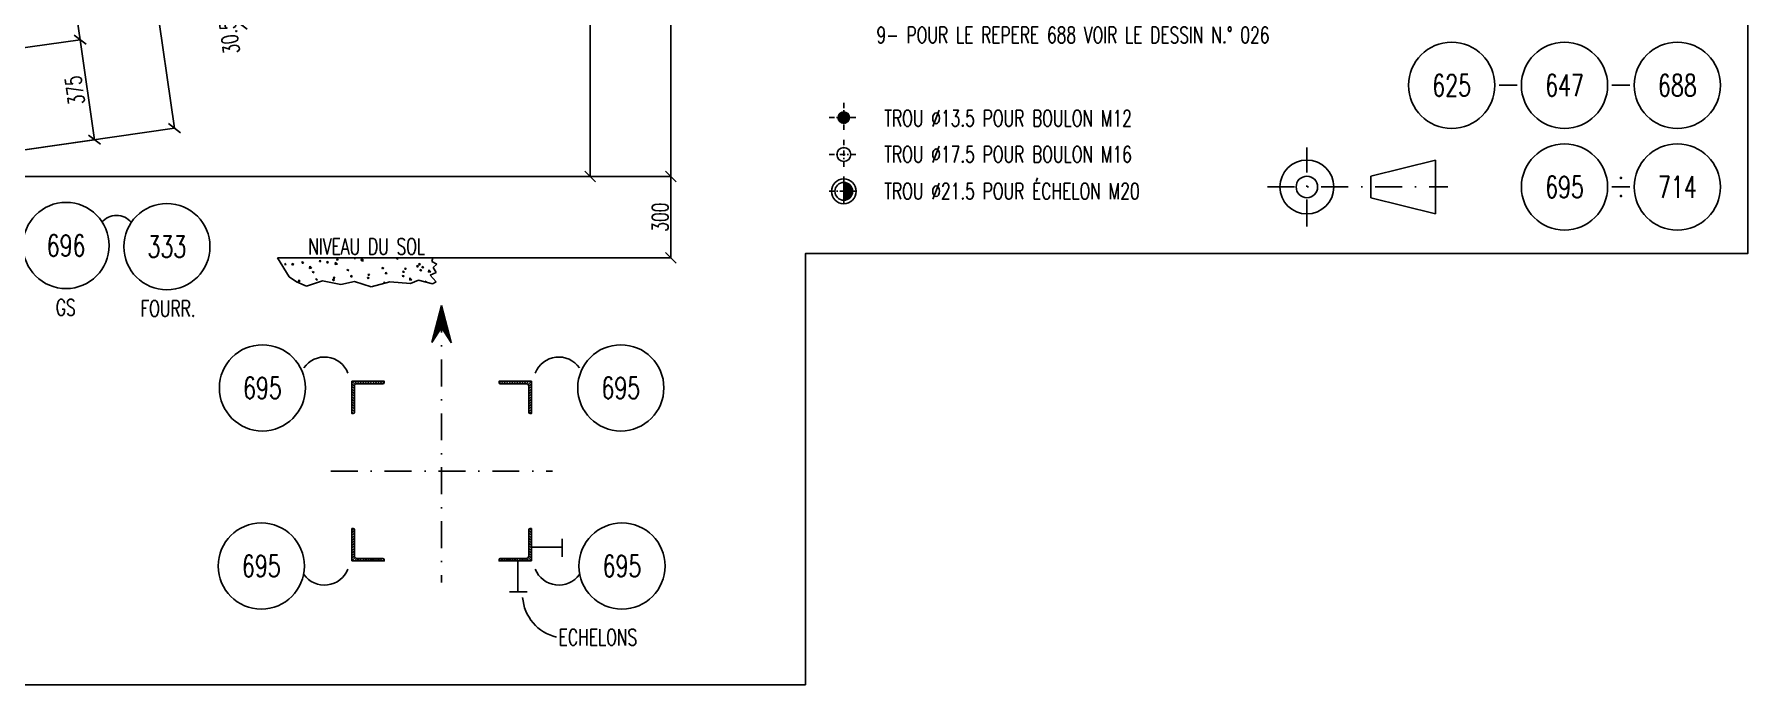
# Model space of a CAD drawing. Extents: x 125938 to 142158, y -59241 to -47761.
# Drawn here: x 135794 to 142158, y -59241 to -56827 of the extents above; entities that cross this region are included whole.
import ezdxf
from ezdxf.enums import TextEntityAlignment as Align

# ---------------------------------------------------------------- set-up
doc = ezdxf.new("R2010")
doc.units = 0
doc.header["$LTSCALE"] = 200
doc.header["$MEASUREMENT"] = 0
doc.linetypes.add('DASHDOT', pattern=[1, 0.5, -0.25, 0, -0.25])
doc.layers.get('0').update_dxf_attribs({"linetype": 'CONTINUOUS'})
doc.layers.get('DEFPOINTS').update_dxf_attribs({"linetype": 'CONTINUOUS'})
for name, color, linetype in [('035B', 7, 'CONTINUOUS'), ('BOLLINI_1', 7, 'CONTINUOUS'), ('LM', 7, 'CONTINUOUS'), ('LS', 7, 'CONTINUOUS'), ('MZ', 6, 'DASHDOT'), ('QT_MPR', 7, 'CONTINUOUS')]:
    doc.layers.add(name, color=color, linetype=linetype)
doc.styles.add('MONO', font='romans.shx', dxfattribs={"width": 0.7})
doc.styles.add('RQL', font='ROMANS8.SHX', dxfattribs={"width": 0.7})
doc.styles.add('RS', font='ROMANS8.shx', dxfattribs={"width": 0.7})
doc.dimstyles.new('TRATTO_20', dxfattribs={"dimscale": 0, "dimtxt": 60, "dimasz": 40, "dimexe": 0, "dimexo": 0, "dimgap": 10, "dimtad": 1, "dimrnd": 0.5, "dimdsep": 46, "dimtxsty": 'RS', "dimblk1": 'OBLIQUE', "dimblk2": 'OBLIQUE', "dimsah": 1, "dimcen": 0.09, "dimclrd": 2, "dimclre": 2, "dimclrt": 7, "dimadec": 0, "dimazin": 0, "dimtfac": 1, "dimtix": 1, "dimtmove": 2, "dimatfit": 3, "dimfxl": 1, "dimtolj": 1, "dimtzin": 0, "dimarcsym": 0})

# ---------------------------------------------------------------- blocks, each defined once
blk = doc.blocks.new('_OBLIQUE')
at = {"color": 0, "linetype": 'ByBlock'}
blk.add_line((-0.5, -0.5), (0.5, 0.5), dxfattribs=at)
blk = doc.blocks.new('*D36')
at = {"layer": 'DEFPOINTS', "color": 0, "transparency": 16777216}
for p in [(134774.4, -55738.5), (136314.2, -57175.7), (135063, -57355.2)]:
    blk.add_point(p, dxfattribs=at)
at = {"layer": 'QT_MPR', "color": 2, "lineweight": -2, "transparency": 16777216}
for p, q in [((134774.4, -55738.5), (136081, -55551)), ((136081, -55551), (136314.2, -57175.7)), ((135063, -57355.2), (136314.2, -57175.7))]:
    blk.add_line(p, q, dxfattribs=at)
at = {"layer": 'QT_MPR', "color": 2, "lineweight": -2, "transparency": 16777216, "xscale": 40, "yscale": 40, "zscale": 40}
for p, rotation in [((136081, -55551), 98.1661567056759), ((136314.2, -57175.7), 278.1661567056759)]:
    blk.add_blockref('_OBLIQUE', p, dxfattribs=dict(at, rotation=rotation))
at = {"layer": 'QT_MPR', "color": 7, "transparency": 16777216, "insert": (136154.7, -56362.9), "char_height": 60, "attachment_point": 5, "rotation": 98.16616, "style": 'RS'}
blk.add_mtext('\\A1;1641.5', dxfattribs=at)
blk = doc.blocks.new('*D41')
at = {"layer": 'DEFPOINTS', "color": 0, "transparency": 16777216}
for p in [(134931, -56717.5), (135963.9, -56847.1), (135009.7, -56984)]:
    blk.add_point(p, dxfattribs=at)
at = {"layer": 'QT_MPR', "color": 2, "lineweight": -2, "transparency": 16777216}
for p, q in [((134931, -56717.5), (135924.9, -56574.9)), ((135924.9, -56574.9), (135963.9, -56847.1)), ((135009.7, -56984), (135963.9, -56847.1))]:
    blk.add_line(p, q, dxfattribs=at)
at = {"layer": 'QT_MPR', "color": 2, "lineweight": -2, "transparency": 16777216, "xscale": 40, "yscale": 40, "zscale": 40}
for p, rotation in [((135924.9, -56574.9), 98.1661567056759), ((135963.9, -56847.1), 278.1661567056759)]:
    blk.add_blockref('_OBLIQUE', p, dxfattribs=dict(at, rotation=rotation))
at = {"layer": 'QT_MPR', "color": 7, "transparency": 16777216, "insert": (136011.2, -56701.4), "char_height": 60, "attachment_point": 5, "rotation": 98.16616, "style": 'RS'}
blk.add_mtext('\\A1;55x5', dxfattribs=at)
blk = doc.blocks.new('*D40')
at = {"layer": 'DEFPOINTS', "color": 0, "transparency": 16777216}
for p in [(134931, -56717.5), (135963.9, -56847.1), (135009.7, -56984)]:
    blk.add_point(p, dxfattribs=at)
at = {"layer": 'QT_MPR', "color": 2, "lineweight": -2, "transparency": 16777216}
for p, q in [((134931, -56717.5), (135924.9, -56574.9)), ((135924.9, -56574.9), (135963.9, -56847.1)), ((135009.7, -56984), (135963.9, -56847.1))]:
    blk.add_line(p, q, dxfattribs=at)
at = {"layer": 'QT_MPR', "color": 2, "lineweight": -2, "transparency": 16777216, "xscale": 40, "yscale": 40, "zscale": 40}
for p, rotation in [((135924.9, -56574.9), 98.1661567056759), ((135963.9, -56847.1), 278.1661567056759)]:
    blk.add_blockref('_OBLIQUE', p, dxfattribs=dict(at, rotation=rotation))
at = {"layer": 'QT_MPR', "color": 7, "transparency": 16777216, "insert": (135897.9, -56717.1), "char_height": 60, "attachment_point": 5, "rotation": 98.16616, "style": 'RS'}
blk.add_mtext('\\A1;275', dxfattribs=at)
blk = doc.blocks.new('*D38')
at = {"layer": 'DEFPOINTS', "color": 0, "transparency": 16777216}
for p in [(135009.7, -56984), (136017.2, -57218.3), (135063, -57355.2)]:
    blk.add_point(p, dxfattribs=at)
at = {"layer": 'QT_MPR', "color": 2, "lineweight": -2, "transparency": 16777216}
for p, q in [((135009.7, -56984), (135963.9, -56847.1)), ((135963.9, -56847.1), (136017.2, -57218.3)), ((135063, -57355.2), (136017.2, -57218.3))]:
    blk.add_line(p, q, dxfattribs=at)
at = {"layer": 'QT_MPR', "color": 2, "lineweight": -2, "transparency": 16777216, "xscale": 40, "yscale": 40, "zscale": 40}
for p, rotation in [((135963.9, -56847.1), 98.1661567056759), ((136017.2, -57218.3), 278.1661567056759)]:
    blk.add_blockref('_OBLIQUE', p, dxfattribs=dict(at, rotation=rotation))
at = {"layer": 'QT_MPR', "color": 7, "transparency": 16777216, "insert": (135944.3, -57035.2), "char_height": 60, "attachment_point": 5, "rotation": 98.16616, "style": 'RS'}
blk.add_mtext('\\A1;375', dxfattribs=at)
blk = doc.blocks.new('*D47')
at = {"layer": 'DEFPOINTS', "color": 0, "transparency": 16777216}
for p in [(137512.1, -56624.9), (137453, -56663.7), (136562.1, -56791.5)]:
    blk.add_point(p, dxfattribs=at)
at = {"layer": 'QT_MPR', "color": 2, "lineweight": -2, "transparency": 16777216}
for p, q in [((137512.1, -56624.9), (136557.8, -56761.8)), ((137453, -56663.7), (136562.1, -56791.5)), ((136557.8, -56761.8), (136562.1, -56791.5))]:
    blk.add_line(p, q, dxfattribs=at)
at = {"layer": 'QT_MPR', "color": 2, "lineweight": -2, "transparency": 16777216, "xscale": 40, "yscale": 40, "zscale": 40}
for p, rotation in [((136557.8, -56761.8), 98.1661567056759), ((136562.1, -56791.5), 278.1661567056759)]:
    blk.add_blockref('_OBLIQUE', p, dxfattribs=dict(at, rotation=rotation))
at = {"layer": 'QT_MPR', "color": 7, "transparency": 16777216, "insert": (136518.9, -56837.3), "char_height": 60, "attachment_point": 5, "rotation": 98.16616, "style": 'RS'}
blk.add_mtext('\\A1;30.5', dxfattribs=at)
blk = doc.blocks.new('*D64')
at = {"layer": 'DEFPOINTS', "color": 0, "transparency": 16777216}
for p in [(135063, -57355.2), (137273.7, -57656.9), (138158.2, -57656.9)]:
    blk.add_point(p, dxfattribs=at)
at = {"layer": 'LS', "color": 2, "lineweight": -2, "transparency": 16777216}
for p, q in [((135063, -57355.2), (138158.2, -57355.2)), ((138158.2, -57355.2), (138158.2, -57656.9)), ((137273.7, -57656.9), (138158.2, -57656.9))]:
    blk.add_line(p, q, dxfattribs=at)
at = {"layer": 'LS', "color": 2, "lineweight": -2, "transparency": 16777216, "xscale": 40, "yscale": 40, "zscale": 40}
for p, rotation in [((138158.2, -57355.2), 90), ((138158.2, -57656.9), 270)]:
    blk.add_blockref('_OBLIQUE', p, dxfattribs=dict(at, rotation=rotation))
at = {"layer": 'LS', "color": 7, "transparency": 16777216, "insert": (138118.2, -57506.1), "char_height": 60, "attachment_point": 5, "rotation": 90, "style": 'RS'}
blk.add_mtext('\\A1;300', dxfattribs=at)
blk = doc.blocks.new('*D65')
at = {"layer": 'DEFPOINTS', "color": 0, "transparency": 16777216}
for p in [(136865.1, -49271.5), (138158.2, -49271.5), (135063, -57355.2)]:
    blk.add_point(p, dxfattribs=at)
at = {"layer": 'LS', "color": 2, "lineweight": -2, "transparency": 16777216}
for p, q in [((136865.1, -49271.5), (138158.2, -49271.5)), ((138158.2, -57355.2), (138158.2, -49271.5)), ((135063, -57355.2), (138158.2, -57355.2))]:
    blk.add_line(p, q, dxfattribs=at)
at = {"layer": 'LS', "color": 2, "lineweight": -2, "transparency": 16777216, "xscale": 40, "yscale": 40, "zscale": 40}
for p, rotation in [((138158.2, -49271.5), 90), ((138158.2, -57355.2), 270)]:
    blk.add_blockref('_OBLIQUE', p, dxfattribs=dict(at, rotation=rotation))
at = {"layer": 'LS', "color": 7, "transparency": 16777216, "insert": (138118.2, -53313.4), "char_height": 60, "attachment_point": 5, "rotation": 90, "style": 'RS'}
blk.add_mtext('\\A1;8000', dxfattribs=at)
blk = doc.blocks.new('*D70')
at = {"layer": 'DEFPOINTS', "color": 0, "transparency": 16777216}
for p in [(137573.4, -55738.5), (135063, -57355.2), (137858.2, -57355.2)]:
    blk.add_point(p, dxfattribs=at)
at = {"layer": 'LS', "color": 2, "lineweight": -2, "transparency": 16777216}
for p, q in [((137573.4, -55738.5), (137858.2, -55738.5)), ((137858.2, -55738.5), (137858.2, -57355.2)), ((135063, -57355.2), (137858.2, -57355.2))]:
    blk.add_line(p, q, dxfattribs=at)
at = {"layer": 'LS', "color": 2, "lineweight": -2, "transparency": 16777216, "xscale": 40, "yscale": 40, "zscale": 40}
for p, rotation in [((137858.2, -55738.5), 90), ((137858.2, -57355.2), 270)]:
    blk.add_blockref('_OBLIQUE', p, dxfattribs=dict(at, rotation=rotation))
at = {"layer": 'LS', "color": 7, "transparency": 16777216, "insert": (137818.2, -56546.8), "char_height": 60, "attachment_point": 5, "rotation": 90, "style": 'RS'}
blk.add_mtext('\\A1;1600', dxfattribs=at)
blk = doc.blocks.new('xxx')
blk.add_circle((0, 0), 8)
at = {"color": 3, "style": 'RQL', "width": 0.7}
blk.add_attdef('POS', text='', height=4, dxfattribs=at).set_placement((0, 0), align=Align.MIDDLE)
at = {"color": 3, "style": 'RQL', "width": 0.7, "flags": 1}
blk.add_attdef('POS1', (-0.39, -5.42), '', height=2, dxfattribs=at)
at = {"style": 'RQL', "width": 0.7, "flags": 1}
blk.add_attdef('TIPO', (-0.39, -8.66), '', height=2, dxfattribs=at)
blk = doc.blocks.new('*X11')
at = {"color": 0}
for p, q in [((117084.5, -38783), (117089.4, -38778.2)), ((117084.5, -38790.1), (117091.5, -38783.1)), ((117084.5, -38797.2), (117091.5, -38790.2)), ((117084.5, -38804.3), (117091.5, -38797.3)), ((117084.5, -38811.3), (117091.5, -38804.3)), ((117084.5, -38818.4), (117091.5, -38811.4)), ((117084.5, -38825.5), (117091.5, -38818.5)), ((117084.5, -38832.5), (117091.5, -38825.5)), ((117084.5, -38839.6), (117091.5, -38832.6)), ((117084.5, -38846.7), (117091.5, -38839.7)), ((117084.5, -38853.8), (117091.5, -38846.8)), ((117084.5, -38860.8), (117091.5, -38853.8)), ((117084.5, -38867.9), (117093.6, -38858.8)), ((117091.6, -38867.9), (117098.6, -38860.9)), ((117098.7, -38867.9), (117105.7, -38860.9)), ((117105.7, -38867.9), (117112.7, -38860.9)), ((117112.8, -38867.9), (117119.8, -38860.9)), ((117119.9, -38867.9), (117126.9, -38860.9)), ((117126.9, -38867.9), (117133.9, -38860.9)), ((117134, -38867.9), (117141, -38860.9)), ((117141.1, -38867.9), (117148.1, -38860.9)), ((117148.2, -38867.9), (117155.2, -38860.9)), ((117155.2, -38867.9), (117162.2, -38860.9)), ((117162.3, -38867.9), (117169.3, -38860.9)), ((117169.4, -38867.9), (117174.2, -38863))]:
    blk.add_line(p, q, dxfattribs=at)
blk = doc.blocks.new('12')
at = {"color": 0}
for p, q in [((-1, 0.06), (-0.06, 1)), ((-1, 0.01), (-0.01, 1)), ((-1, -0.03), (0.03, 1)), ((-1, -0.07), (0.07, 1)), ((0.09, -1), (-1, 0.09)), ((0.05, -1), (-1, 0.05)), ((0, -1), (-1, 0)), ((-0.99, 0.16), (-0.16, 0.99)), ((-0.99, 0.11), (-0.11, 0.99)), ((-0.99, -0.11), (0.11, 0.99)), ((-0.99, -0.15), (0.15, 0.99)), ((0.17, -0.99), (-0.99, 0.17)), ((0.13, -0.99), (-0.99, 0.13)), ((-0.98, 0.22), (-0.22, 0.98)), ((-0.98, -0.19), (0.19, 0.98)), ((0.21, -0.98), (-0.98, 0.21)), ((-0.97, -0.23), (0.23, 0.97)), ((0.24, -0.97), (-0.97, 0.24)), ((-0.96, 0.28), (-0.28, 0.96)), ((-0.96, -0.27), (0.27, 0.96)), ((0.28, -0.96), (-0.96, 0.28)), ((-0.95, -0.3), (0.3, 0.95)), ((0.31, -0.95), (-0.95, 0.31)), ((-0.94, 0.34), (-0.34, 0.94)), ((-0.94, -0.33), (0.33, 0.94)), ((0.35, -0.94), (-0.94, 0.35)), ((-0.93, -0.37), (0.37, 0.93)), ((0.38, -0.93), (-0.93, 0.38)), ((-0.92, -0.4), (0.4, 0.92)), ((-0.91, 0.42), (-0.42, 0.91)), ((0.41, -0.91), (-0.91, 0.41)), ((-0.9, -0.43), (0.43, 0.9)), ((0.44, -0.9), (-0.9, 0.44)), ((-0.89, -0.46), (0.46, 0.89)), ((0.47, -0.88), (-0.88, 0.47)), ((-0.87, -0.49), (0.49, 0.87)), ((0.5, -0.87), (-0.87, 0.5)), ((-0.86, 0.52), (-0.52, 0.86)), ((-0.86, -0.52), (0.52, 0.86)), ((0.53, -0.85), (-0.85, 0.53)), ((-0.84, -0.54), (0.54, 0.84)), ((0.55, -0.83), (-0.83, 0.55)), ((-0.82, -0.57), (0.57, 0.82)), ((0.58, -0.81), (-0.81, 0.58)), ((-0.8, -0.6), (0.6, 0.8)), ((0.61, -0.79), (-0.79, 0.61)), ((-0.78, -0.62), (0.62, 0.78)), ((0.63, -0.78), (-0.78, 0.63)), ((-0.76, -0.65), (0.65, 0.76)), ((0.66, -0.75), (-0.75, 0.66)), ((-0.74, -0.67), (0.67, 0.74)), ((0.68, -0.73), (-0.73, 0.68)), ((-0.72, -0.69), (0.69, 0.72)), ((0.7, -0.71), (-0.71, 0.7)), ((-0.7, -0.72), (0.72, 0.7)), ((0.73, -0.69), (-0.69, 0.73)), ((0.75, -0.67), (-0.67, 0.75)), ((-0.67, -0.74), (0.74, 0.67)), ((-0.65, -0.76), (0.76, 0.65)), ((0.77, -0.64), (-0.64, 0.77)), ((-0.63, -0.78), (0.78, 0.63)), ((0.79, -0.62), (-0.62, 0.79)), ((-0.6, -0.8), (0.8, 0.6)), ((0.81, -0.59), (-0.59, 0.81)), ((-0.57, -0.82), (0.82, 0.57)), ((0.83, -0.56), (-0.56, 0.83)), ((-0.55, -0.84), (0.84, 0.55)), ((0.84, -0.54), (-0.54, 0.84)), ((-0.52, -0.85), (0.85, 0.52)), ((0.86, -0.51), (-0.51, 0.86)), ((-0.49, -0.87), (0.87, 0.49)), ((0.88, -0.48), (-0.48, 0.88)), ((-0.46, -0.89), (0.89, 0.46)), ((0.89, -0.45), (-0.45, 0.89)), ((-0.43, -0.9), (0.9, 0.43)), ((0.91, -0.42), (-0.42, 0.91)), ((-0.4, -0.92), (0.92, 0.4)), ((0.92, -0.39), (-0.39, 0.92)), ((-0.37, -0.93), (0.93, 0.37)), ((0.93, -0.36), (-0.36, 0.93)), ((-0.34, -0.94), (0.94, 0.34)), ((0.95, -0.33), (-0.33, 0.95)), ((-0.3, -0.95), (0.95, 0.3)), ((0.96, -0.29), (-0.29, 0.96)), ((-0.27, -0.96), (0.96, 0.27)), ((0.97, -0.26), (-0.26, 0.97)), ((-0.23, -0.97), (0.97, 0.23)), ((0.98, -0.22), (-0.22, 0.98)), ((-0.2, -0.98), (0.98, 0.2)), ((0.98, -0.18), (-0.18, 0.98)), ((-0.16, -0.99), (0.99, 0.16)), ((0.99, -0.14), (-0.14, 0.99)), ((-0.12, -0.99), (0.99, 0.12)), ((0.99, -0.1), (-0.1, 0.99)), ((-0.08, -1), (1, 0.08)), ((1, -0.06), (-0.06, 1)), ((-0.04, -1), (1, 0.04)), ((1, -0.02), (-0.02, 1)), ((1, 0.02), (0.02, 1)), ((1, 0.07), (0.07, 1)), ((0.99, 0.12), (0.12, 0.99)), ((0.98, 0.17), (0.17, 0.98)), ((0.97, 0.23), (0.23, 0.97)), ((0.96, 0.29), (0.29, 0.96)), ((0.93, 0.36), (0.36, 0.93)), ((0.9, 0.44), (0.44, 0.9)), ((0.84, 0.55), (0.55, 0.84)), ((-0.04, -1), (-1, -0.04)), ((-0.09, -1), (-1, -0.09)), ((-0.14, -0.99), (-0.99, -0.14)), ((-0.2, -0.98), (-0.98, -0.2)), ((-0.25, -0.97), (-0.97, -0.25)), ((-0.32, -0.95), (-0.95, -0.32)), ((-0.39, -0.92), (-0.92, -0.39)), ((-0.48, -0.88), (-0.88, -0.48)), ((-0.6, -0.8), (-0.8, -0.6)), ((0.01, -1), (1, -0.01)), ((0.05, -1), (1, -0.05)), ((0.1, -0.99), (0.99, -0.1)), ((0.15, -0.99), (0.99, -0.15)), ((0.21, -0.98), (0.98, -0.21)), ((0.27, -0.96), (0.96, -0.27)), ((0.33, -0.94), (0.94, -0.33)), ((0.41, -0.91), (0.91, -0.41)), ((0.5, -0.87), (0.87, -0.5)), ((0.66, -0.75), (0.75, -0.66))]:
    blk.add_line(p, q, dxfattribs=at)
blk.add_circle((0, 0), 1)
blk = doc.blocks.new('16')
blk.add_circle((0, 0), 1)
blk = doc.blocks.new('20')
at = {"color": 0}
for p, q in [((0, 0.98), (0.02, 1)), ((0, 0.94), (0.06, 1)), ((1, -0.01), (0, 0.99)), ((0, 0.89), (0.1, 0.99)), ((0, 0.85), (0.14, 0.99)), ((0, 0.8), (0.18, 0.98)), ((0, 0.76), (0.22, 0.98)), ((0, 0.71), (0.25, 0.97)), ((0, 0.67), (0.29, 0.96)), ((1, -0.05), (0, 0.95)), ((0, 0.62), (0.32, 0.95)), ((0, 0.58), (0.36, 0.93)), ((0, 0.53), (0.39, 0.92)), ((0, 0.49), (0.42, 0.91)), ((1, -0.09), (0, 0.9)), ((0, 0.44), (0.45, 0.89)), ((0, 0.4), (0.48, 0.88)), ((0.99, -0.13), (0, 0.86)), ((0, 0.35), (0.51, 0.86)), ((0, 0.31), (0.54, 0.84)), ((0, 0.26), (0.56, 0.83)), ((0.99, -0.17), (0, 0.81)), ((0, 0.22), (0.59, 0.81)), ((0, 0.17), (0.61, 0.79)), ((0.98, -0.21), (0, 0.77)), ((0, 0.13), (0.64, 0.77)), ((0, 0.08), (0.66, 0.75)), ((0, 0.04), (0.69, 0.73)), ((0.97, -0.25), (0, 0.72)), ((0, -0.01), (0.71, 0.7)), ((0.96, -0.28), (0, 0.68)), ((0, -0.05), (0.73, 0.68)), ((0, -0.1), (0.75, 0.66)), ((0.95, -0.32), (0, 0.63)), ((0, -0.14), (0.77, 0.63)), ((0, -0.19), (0.79, 0.61)), ((0.94, -0.35), (0, 0.59)), ((0, -0.23), (0.81, 0.58)), ((0, -0.28), (0.83, 0.56)), ((0.92, -0.38), (0, 0.54)), ((0, -0.32), (0.85, 0.53)), ((0.91, -0.41), (0, 0.5)), ((0, -0.36), (0.87, 0.5)), ((0, -0.41), (0.88, 0.47)), ((0.9, -0.44), (0, 0.45)), ((0, -0.45), (0.9, 0.44)), ((0.88, -0.47), (0, 0.41)), ((0, -0.5), (0.91, 0.41)), ((0, -0.54), (0.92, 0.38)), ((0.87, -0.5), (0, 0.36)), ((0, -0.59), (0.94, 0.35)), ((0.85, -0.53), (0, 0.32)), ((0, -0.63), (0.95, 0.31)), ((0, -0.68), (0.96, 0.28)), ((0.83, -0.56), (0, 0.27)), ((0, -0.72), (0.97, 0.25)), ((0.81, -0.58), (0, 0.23)), ((0, -0.77), (0.98, 0.21)), ((0.79, -0.61), (0, 0.18)), ((0, -0.81), (0.99, 0.17)), ((0.77, -0.63), (0, 0.14)), ((0, -0.86), (0.99, 0.13)), ((0.75, -0.66), (0, 0.09)), ((0, -0.9), (1, 0.09)), ((0.73, -0.68), (0, 0.05)), ((0, -0.95), (1, 0.05)), ((0.71, -0.7), (0, 0.01)), ((0, -0.99), (1, 0.01)), ((1, 0.04), (0.04, 1)), ((1, 0.09), (0.09, 1)), ((0.99, 0.14), (0.14, 0.99)), ((0.98, 0.19), (0.19, 0.98)), ((0.97, 0.25), (0.25, 0.97)), ((0.95, 0.31), (0.31, 0.95)), ((0.92, 0.38), (0.38, 0.92)), ((0.88, 0.47), (0.47, 0.88)), ((0.81, 0.59), (0.59, 0.81)), ((0.69, -0.73), (0, -0.04)), ((0.66, -0.75), (0, -0.08)), ((0.64, -0.77), (0, -0.13)), ((0.61, -0.79), (0, -0.17)), ((0.59, -0.81), (0, -0.22)), ((0.56, -0.83), (0, -0.26)), ((0.54, -0.84), (0, -0.31)), ((0.51, -0.86), (0, -0.35)), ((0.48, -0.88), (0, -0.4)), ((0.45, -0.89), (0, -0.44)), ((0.42, -0.91), (0, -0.49)), ((0.39, -0.92), (0, -0.53)), ((0.36, -0.93), (0, -0.58)), ((0.32, -0.95), (0, -0.62)), ((0.29, -0.96), (0, -0.67)), ((0.25, -0.97), (0, -0.71)), ((0.22, -0.98), (0, -0.76)), ((0.18, -0.98), (0, -0.8)), ((0.14, -0.99), (0, -0.85)), ((0.1, -0.99), (0, -0.89)), ((0.04, -1), (1, -0.04)), ((0.09, -1), (1, -0.09)), ((0.14, -0.99), (0.99, -0.14)), ((0.19, -0.98), (0.98, -0.19)), ((0.25, -0.97), (0.97, -0.25)), ((0.31, -0.95), (0.95, -0.31)), ((0.38, -0.92), (0.92, -0.38)), ((0.47, -0.88), (0.88, -0.47)), ((0.59, -0.81), (0.81, -0.59))]:
    blk.add_line(p, q, dxfattribs=at)
blk.add_line((0, 1), (0, -1))
blk.add_circle((0, 0), 1)

msp = doc.modelspace()

# ---------------------------------------------------------------- linework, layer by layer
at = {"color": 0}
for p, q in [((140757.592, -57353.748), (140998.029, -57293.748)), ((140998.029, -57293.748), (140998.029, -57493.748)), ((140757.592, -57353.748), (140757.592, -57433.748)), ((140998.029, -57493.748), (140757.592, -57433.748))]:
    msp.add_line(p, q, dxfattribs=at)
for radius in [100, 40]:
    msp.add_circle((140520.32, -57393.748), radius, dxfattribs=at)
at = {"layer": 'LM'}
for p, q in [((137639.808, -58731.325), (137754.401, -58731.325)), ((137589.468, -58781.665), (137589.468, -58896.258))]:
    msp.add_line(p, q, dxfattribs=at)
at = {"layer": 'LS', "color": 0}
for p, q in [((141301.247, -57016.48), (141233.912, -57016.48)), ((141720.373, -57016.48), (141653.038, -57016.48)), ((141720.373, -57393.748), (141653.038, -57393.748)), ((137754.401, -58766.645), (137754.401, -58700.159)), ((137624.789, -58896.258), (137558.303, -58896.258))]:
    msp.add_line(p, q, dxfattribs=at)
at = {"layer": 'LS', "color": 3}
for p, q in [((136697.126, -57656.902), (137274.254, -57656.902)), ((136739.656, -57726.869), (136697.126, -57656.902)), ((136981.688, -57659.667), (136982.198, -57656.902)), ((136987.07, -57659.139), (136981.69, -57659.609)), ((136987.07, -57659.139), (136985.193, -57656.902)), ((137007.72, -57666.659), (137008.714, -57658.112)), ((137015.725, -57665.37), (137008.715, -57658.064)), ((137140.61, -57662.038), (137138.886, -57656.902)), ((137145.088, -57658.961), (137139.724, -57656.902)), ((137145.088, -57658.961), (137140.612, -57661.981)), ((137274.254, -57656.902), (137269.824, -57670.187)), ((136728.856, -57681.73), (136723.476, -57682.2)), ((136728.856, -57681.73), (136724.517, -57676.559)), ((136752.585, -57683.662), (136750.76, -57678.223)), ((136757.064, -57680.585), (136750.762, -57678.166)), ((136757.064, -57680.585), (136752.587, -57683.604)), ((136788.028, -57676.61), (136789.068, -57670.969)), ((136793.409, -57676.082), (136788.03, -57676.552)), ((136793.409, -57676.082), (136789.07, -57670.911)), ((136815.616, -57696.452), (136816.611, -57687.905)), ((136823.622, -57695.163), (136815.618, -57696.405)), ((136823.622, -57695.163), (136816.612, -57687.857)), ((136828.205, -57712.69), (136826.38, -57707.251)), ((136832.684, -57709.613), (136826.382, -57707.194)), ((136832.684, -57709.613), (136828.207, -57712.632)), ((136852.581, -57670.962), (136853.622, -57665.321)), ((136857.963, -57670.434), (136852.583, -57670.905)), ((136857.963, -57670.434), (136853.624, -57665.263)), ((136881.926, -57676.454), (136880.102, -57671.015)), ((136886.405, -57673.377), (136880.104, -57670.958)), ((136886.405, -57673.377), (136881.928, -57676.397)), ((136911.668, -57681.556), (136912.662, -57673.008)), ((136919.674, -57680.267), (136911.669, -57681.508)), ((136919.674, -57680.267), (136912.664, -57672.961)), ((136917.135, -57665.315), (136918.175, -57659.673)), ((136922.516, -57664.786), (136917.137, -57665.257)), ((136922.516, -57664.786), (136918.177, -57659.616)), ((136957.546, -57705.482), (136955.722, -57700.043)), ((136962.025, -57702.405), (136955.724, -57699.986)), ((136962.025, -57702.405), (136957.548, -57705.424)), ((136969.2, -57727.364), (136970.241, -57721.723)), ((136974.582, -57726.836), (136970.243, -57721.665)), ((137015.725, -57665.37), (137007.721, -57666.611)), ((137011.268, -57669.246), (137009.443, -57663.807)), ((137015.747, -57666.169), (137009.445, -57663.75)), ((137015.747, -57666.169), (137011.27, -57669.189)), ((137033.754, -57721.716), (137034.795, -57716.075)), ((137039.135, -57721.188), (137033.756, -57721.659)), ((137039.135, -57721.188), (137034.797, -57716.018)), ((137086.888, -57698.274), (137085.063, -57692.835)), ((137091.367, -57695.197), (137085.065, -57692.778)), ((137091.367, -57695.197), (137086.89, -57698.216)), ((137098.307, -57716.069), (137099.348, -57710.427)), ((137103.689, -57715.541), (137098.309, -57716.011)), ((137103.689, -57715.541), (137099.35, -57710.37)), ((137162.508, -57727.301), (137160.683, -57721.863)), ((137166.987, -57724.225), (137160.685, -57721.806)), ((137162.861, -57710.421), (137163.901, -57704.779)), ((137168.242, -57709.893), (137162.863, -57710.364)), ((137168.242, -57709.893), (137163.903, -57704.722)), ((137170.008, -57699.125), (137171.049, -57693.484)), ((137175.39, -57698.598), (137170.01, -57699.068)), ((137175.39, -57698.598), (137171.051, -57693.427)), ((137216.23, -57691.066), (137214.405, -57685.627)), ((137220.709, -57687.989), (137214.407, -57685.57)), ((137220.708, -57687.989), (137216.232, -57691.009)), ((137223.612, -57683.858), (137221.787, -57678.419)), ((137228.091, -57680.781), (137221.789, -57678.362)), ((137228.091, -57680.781), (137223.614, -57683.801)), ((137227.414, -57704.773), (137228.455, -57699.132)), ((137232.796, -57704.245), (137227.416, -57704.716)), ((137232.796, -57704.245), (137228.457, -57699.074)), ((137234.561, -57693.478), (137235.602, -57687.836)), ((137239.943, -57692.95), (137234.563, -57693.421)), ((137239.943, -57692.95), (137235.604, -57687.779)), ((137258.035, -57709.639), (137259.029, -57701.092)), ((137266.041, -57708.35), (137258.036, -57709.592)), ((137266.041, -57708.35), (137259.031, -57701.045)), ((137286.659, -57711.813), (137264.508, -57720.669)), ((137264.508, -57720.669), (137285.773, -57745.467)), ((137269.824, -57670.187), (137288.431, -57680.814)), ((137288.431, -57680.814), (137275.14, -57692.328)), ((137275.14, -57692.328), (137286.659, -57711.813)), ((136768.009, -57746.353), (136739.656, -57726.869)), ((136804.337, -57761.409), (136768.009, -57746.353)), ((136774.483, -57748.925), (136772.658, -57743.487)), ((136778.962, -57745.848), (136772.66, -57743.429)), ((136778.962, -57745.848), (136774.485, -57748.868)), ((136775.54, -57744.307), (136776.581, -57738.666)), ((136780.922, -57743.779), (136775.542, -57744.25)), ((136780.922, -57743.779), (136776.583, -57738.608)), ((136864.588, -57741.925), (136804.337, -57761.409)), ((136840.094, -57738.66), (136841.134, -57733.018)), ((136845.475, -57738.131), (136840.096, -57738.602)), ((136845.475, -57738.131), (136841.136, -57732.961)), ((136931.927, -57756.095), (136864.588, -57741.925)), ((136903.825, -57741.717), (136902, -57736.279)), ((136908.304, -57738.64), (136902.002, -57736.221)), ((136908.304, -57738.64), (136903.827, -57741.66)), ((136904.647, -57733.012), (136905.688, -57727.37)), ((136910.029, -57732.484), (136904.649, -57732.954)), ((136910.029, -57732.484), (136905.69, -57727.313)), ((136983.318, -57744.582), (136931.927, -57756.095)), ((136974.582, -57726.836), (136969.202, -57727.307)), ((137044.455, -57764.952), (136983.318, -57744.582)), ((137033.167, -57734.509), (137031.342, -57729.071)), ((137037.645, -57731.433), (137031.344, -57729.014)), ((137037.645, -57731.433), (137033.168, -57734.452)), ((137114.452, -57746.353), (137044.455, -57764.952)), ((137092.075, -57752.299), (137092.834, -57745.782)), ((137097.699, -57750.804), (137092.835, -57745.735)), ((137190.652, -57752.553), (137114.452, -57746.353)), ((137166.987, -57724.225), (137162.51, -57727.244)), ((137187.891, -57739.433), (137188.885, -57730.885)), ((137195.897, -57738.144), (137187.892, -57739.385)), ((137195.897, -57738.144), (137188.887, -57730.838)), ((137220.645, -57739.704), (137190.652, -57752.553)), ((137272.482, -57753.438), (137220.645, -57739.704)), ((137244.469, -57746.016), (137243.685, -57743.682)), ((137249.989, -57746.045), (137243.687, -57743.626)), ((137249.989, -57746.045), (137248.462, -57747.074)), ((137285.773, -57745.467), (137272.482, -57753.438))]:
    msp.add_line(p, q, dxfattribs=at)
at = {"layer": 'LS', "color": 6}
for p, q in [((137306.493, -57834), (137270.606, -57971.294)), ((137306.493, -57844.123), (137275.092, -57964.255)), ((137306.493, -57834), (137342.38, -57971.294)), ((137306.493, -57844.123), (137337.894, -57964.255)), ((137306.493, -57854.246), (137279.578, -57957.216)), ((137306.493, -57864.369), (137284.064, -57950.178)), ((137306.493, -57874.492), (137288.55, -57943.139)), ((137306.493, -57884.615), (137293.036, -57936.1)), ((137306.493, -57894.738), (137297.521, -57929.062)), ((137306.493, -57904.861), (137302.007, -57922.023)), ((137306.493, -57904.861), (137302.007, -57922.023)), ((137306.493, -57854.246), (137333.408, -57957.216)), ((137306.493, -57864.369), (137328.922, -57950.178)), ((137306.493, -57874.492), (137324.436, -57943.139)), ((137306.493, -57884.615), (137319.951, -57936.1)), ((137306.493, -57894.738), (137315.465, -57929.062)), ((137306.493, -57904.861), (137310.979, -57922.023)), ((137306.493, -57904.861), (137310.979, -57922.023)), ((137270.606, -57971.294), (137306.493, -57914.984)), ((137342.38, -57971.294), (137306.493, -57914.984)), ((137343.233, -57972.632), (137306.493, -57914.984))]:
    msp.add_line(p, q, dxfattribs=at)
at = {"layer": 'LS', "color": 8}
msp.add_lwpolyline([(125937.707, -47761.325), (125937.707, -59241.325), (138657.707, -59241.325), (138657.707, -57641.325), (142157.707, -57641.325), (142157.707, -47761.325), (125937.707, -47761.325)], close=True, dxfattribs=at)
at = {"layer": 'LS', "color": 0, "const_width": 4.5}
for points in [[(141683.956, -57360.08, 1), (141689.456, -57360.08, 1)], [(141683.956, -57427.415, 1), (141689.456, -57427.415, 1)]]:
    msp.add_lwpolyline(points, format="xyb", close=True, dxfattribs=at)
at = {"layer": 'LS', "color": 6}
for points in [[(136973.16, -58115.034), (137093.16, -58115.034), (137093.16, -58119.701, -0.41421356), (137088.493, -58124.368), (136991.826, -58124.368, 0.41421356), (136982.493, -58133.701), (136982.493, -58230.368, -0.41421356), (136977.826, -58235.034), (136973.16, -58235.034)], [(137639.826, -58115.034), (137519.826, -58115.034), (137519.826, -58119.701, 0.41421356), (137524.493, -58124.368), (137621.16, -58124.368, -0.41421356), (137630.493, -58133.701), (137630.493, -58230.368, 0.41421356), (137635.16, -58235.034), (137639.826, -58235.034)], [(136973.16, -58781.665), (137093.16, -58781.665), (137093.16, -58776.998, 0.41421356), (137088.493, -58772.332), (136991.826, -58772.332, -0.41421356), (136982.493, -58762.998), (136982.493, -58666.332, 0.41421356), (136977.826, -58661.665), (136973.16, -58661.665)], [(137639.826, -58781.665), (137519.826, -58781.665), (137519.826, -58776.998, -0.41421356), (137524.493, -58772.332), (137621.16, -58772.332, 0.41421356), (137630.493, -58762.998), (137630.493, -58666.332, -0.41421356), (137635.16, -58661.665), (137639.826, -58661.665)]]:
    msp.add_lwpolyline(points, format="xyb", close=True, dxfattribs=at)
at = {"layer": 'LS', "color": 0}
msp.add_circle((138800.271, -57409.964), 45.935, dxfattribs=at)
at = {"layer": 'LS', "color": 6}
for centre, radius, start, end in [((136098.99, -57571.562), 72.073, 40.2723491, 139.7276509), ((136871.243, -58118.912), 93.834, 21.550402, 144.5934757), ((137741.743, -58118.912), 93.834, 35.4065243, 158.449598), ((136871.243, -58777.787), 93.834, 215.4065243, 338.449598), ((137741.743, -58777.787), 93.834, 201.550402, 324.5934757), ((137769.767, -58905.927), 162.704, 183.9799044, 257.1389082)]:
    msp.add_arc(centre, radius, start, end, dxfattribs=at)
at = {"layer": 'MZ', "ltscale": 0.2}
for p, q in [((138800.271, -57081.451), (138800.271, -57191.169)), ((138745.412, -57136.31), (138855.13, -57136.31)), ((138745.412, -57273.137), (138855.13, -57273.137)), ((138745.412, -57273.137), (138855.13, -57273.137)), ((138800.271, -57218.278), (138800.271, -57327.996)), ((138800.271, -57218.278), (138800.271, -57327.996)), ((138800.271, -57355.105), (138800.271, -57464.823)), ((138745.412, -57409.964), (138855.13, -57409.964))]:
    msp.add_line(p, q, dxfattribs=at)
at = {"layer": 'MZ'}
for p, q in [((140520.32, -57540.355), (140520.32, -57247.141)), ((140373.713, -57393.748), (141043.223, -57393.748)), ((137306.493, -57834), (137306.493, -58861.847)), ((136894.695, -58448.35), (137718.291, -58448.35))]:
    msp.add_line(p, q, dxfattribs=at)

# ---------------------------------------------------------------- block references
at = {"layer": 'BOLLINI_1'}
for p, xscale, yscale, zscale, values in [((141058.017, -57016.48), 19.99800000000229, 19.99800000000229, 19.99800000000229, {'POS': '625'}), ((141477.143, -57016.48), 19.99800000000229, 19.99800000000229, 19.99800000000229, {'POS': '647'}), ((141896.269, -57016.48), 19.99800000000229, 19.99800000000229, 19.99800000000229, {'POS': '688'}), ((141477.143, -57393.748), 19.99800000000229, 19.99800000000229, 19.99800000000229, {'POS': '695'}), ((141896.269, -57393.748), 19.99800000000229, 19.99800000000229, 19.99800000000229, {'POS': '714'}), ((135911.78, -57611.033), 19.99999999999999, 19.99999999999999, 19.99999999999999, {'POS': '696'}), ((136286.061, -57615.276), 19.99999999999999, 19.99999999999999, 19.99999999999999, {'POS': '333'}), ((136640.922, -58139.62), 19.99950000007354, 19.99950000007354, 19.99950000007354, {'POS': '695'}), ((137972.064, -58139.62), 19.99950000007354, 19.99950000007354, 19.99950000007354, {'POS': '695'}), ((136636.657, -58800.943), 19.99950000007354, 19.99950000007354, 19.99950000007354, {'POS': '695'}), ((137976.329, -58800.943), 19.99950000007354, 19.99950000007354, 19.99950000007354, {'POS': '695'})]:
    msp.add_blockref('xxx', p, dxfattribs=dict(at, xscale=xscale, yscale=yscale, zscale=zscale)).add_auto_attribs(values)
at = {"layer": 'LM'}
for name, p, xscale, yscale, zscale, rotation in [('12', (138800.271, -57136.31), 20.79999999948262, 20.79999999948262, 20.79999999948262, 344.7569620653314), ('16', (138800.271, -57273.137), 26.00000000013645, 26.00000000013645, 26.00000000013645, 280.755082505952)]:
    msp.add_blockref(name, p, dxfattribs=dict(at, xscale=xscale, yscale=yscale, zscale=zscale, rotation=rotation))
at = {"layer": 'LM', "xscale": 32.90000000037248, "yscale": 32.90000000037248, "zscale": 32.90000000037248}
msp.add_blockref('20', (138800.271, -57409.964), dxfattribs=at)
at = {"layer": 'LS', "color": 6, "yscale": 1.333333333333333, "zscale": 1.333333333333333, "rotation": 180}
for p, xscale in [((-19139.509, -109938.864), -1.333333333333333), ((293752.495, -109938.864), 1.333333333333333)]:
    msp.add_blockref('*X11', p, dxfattribs=dict(at, xscale=xscale))
at = {"layer": 'LS', "color": 6, "yscale": 1.333333333333333, "zscale": 1.333333333333333}
for p, xscale in [((-19139.509, -6957.799), 1.333333333333333), ((293752.495, -6957.799), -1.333333333333333)]:
    msp.add_blockref('*X11', p, dxfattribs=dict(at, xscale=xscale))

# ---------------------------------------------------------------- texts
at = {"color": 7, "style": 'RS', "width": 0.7}
msp.add_text('ECHELONS', height=60, dxfattribs=at).set_placement((137741.474, -59095.306))
at = {"layer": '035B', "style": 'MONO', "width": 0.7}
for s, p in [('GS', (135873.35, -57870.757)), ('FOURR.', (136187.816, -57875))]:
    msp.add_text(s, height=60, dxfattribs=at).set_placement(p)
at = {"layer": 'LM', "style": 'RS', "width": 0.7}
msp.add_text('9- POUR LE REPERE 688 VOIR LE DESSIN N.° 026', height=60, dxfattribs=at).set_placement((138921.515, -56859.66))
at = {"layer": 'LM', "linetype": 'ByBlock', "style": 'RS', "width": 0.7}
for s, p in [('TROU %%C13.5 POUR BOULON M12', (138950.55, -57168.871)), ('TROU %%C17.5 POUR BOULON M16', (138950.589, -57302.654)), ('TROU %%C21.5 POUR ÉCHELON M20', (138950.562, -57439.48))]:
    msp.add_text(s, height=60, dxfattribs=at).set_placement(p)
at = {"layer": 'LS', "color": 7, "style": 'RS', "width": 0.7}
msp.add_text('NIVEAU DU SOL', height=60, dxfattribs=at).set_placement((136811.497, -57644.533))

# ---------------------------------------------------------------- dimensions: what is measured, and where the dimension line sits
at = {"layer": 'LS', "color": 6}
for base, p1, p2, text, picture, middle in [((138158.214, -49271.539), (135062.969, -57355.202), (136865.139, -49271.539), '8000', '*D65', (138118.214, -53313.371)), ((137858.214, -57355.202), (137573.405, -55738.469), (135062.969, -57355.202), '1600', '*D70', (137818.214, -56546.836)), ((138158.214, -57656.902), (135062.969, -57355.202), (137273.654, -57656.902), '300', '*D64', (138118.214, -57506.052))]:
    dim = msp.add_linear_dim(base=base, p1=p1, p2=p2, angle=90, text=text, dimstyle='TRATTO_20', override={"dimscale": 1}, dxfattribs=at)
    dim.commit()
    dim.dimension.update_dxf_attribs({"geometry": picture, "text_midpoint": middle})
at = {"layer": 'QT_MPR'}
for base, p1, p2, text, picture, middle in [((136314.153, -57175.658), (134774.395, -55738.469), (135062.969, -57355.202), '1641.5', '*D36', (136154.707, -56362.888)), ((135963.928, -56847.074), (134931.046, -56717.474), (135009.703, -56984.004), '55x5', '*D41', (136011.212, -56701.38)), ((135963.928, -56847.074), (134931.046, -56717.474), (135009.703, -56984.004), '275', '*D40', (135897.949, -56717.111)), ((136562.105, -56791.543), (137512.069, -56624.916), (137452.98, -56663.703), '30.5', '*D47', (136518.904, -56837.275)), ((136017.194, -57218.271), (135009.703, -56984.004), (135062.969, -57355.202), '375', '*D38', (135944.342, -57035.189))]:
    dim = msp.add_linear_dim(base=base, p1=p1, p2=p2, angle=98.1661567, text=text, dimstyle='TRATTO_20', override={"dimscale": 1}, dxfattribs=at)
    dim.commit()
    dim.dimension.update_dxf_attribs({"geometry": picture, "text_midpoint": middle, "dimtype": 160})

doc.saveas('drawing.dxf')
